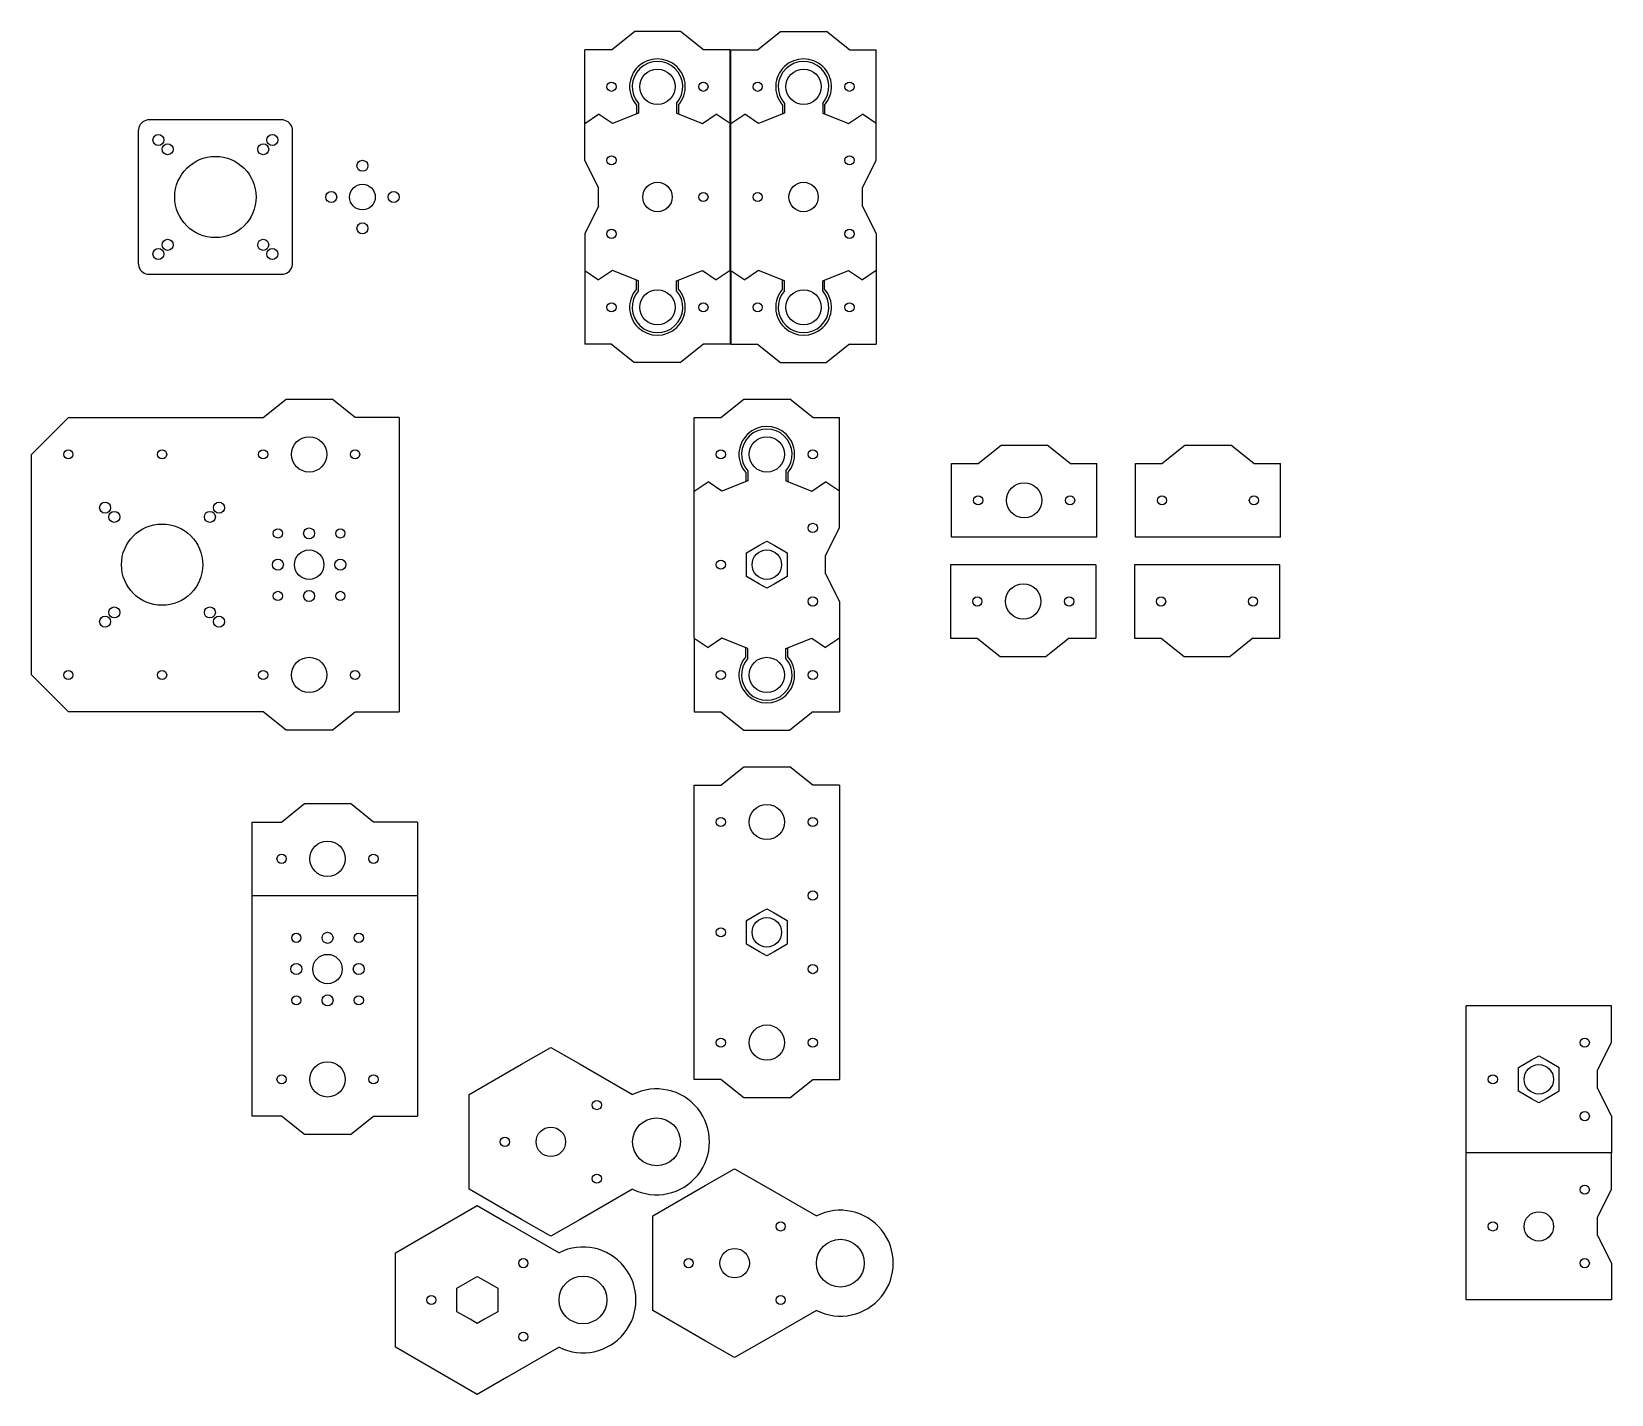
# Model space of a CAD drawing. Extents: x -50 to 380, y -326 to 45.
import ezdxf

# ---------------------------------------------------------------- set-up
doc = ezdxf.new("R2010")
doc.units = 0
doc.header["$MEASUREMENT"] = 0
doc.layers.get('0').update_dxf_attribs({"true_color": 0xffffff})

msp = doc.modelspace()

# ---------------------------------------------------------------- linework, layer by layer
for p, q in [((107.75, 40), (114, 45)), ((126.5, 45), (114, 45)), ((132.75, 40), (126.5, 45)), ((147.5, 40), (153.75, 45)), ((153.75, 45), (166.25, 45)), ((172.5, 40), (166.25, 45)), ((100.5, 20), (100.5, 40)), ((107.75, 40), (100.5, 40)), ((140, 40), (132.75, 40)), ((140, 20), (140, 40)), ((140.25, 20), (140.25, 40)), ((140.25, 40), (147.5, 40)), ((172.5, 40), (179.75, 40)), ((179.75, 20), (179.75, 40)), ((100.5, 20), (104.25, 22.5)), ((108, 20), (104.25, 22.5)), ((115.05, 22.79), (108, 20)), ((114.53, 25.03), (114.53, 22.58)), ((115.05, 25.48), (115.05, 22.79)), ((125.45, 25.48), (125.45, 22.79)), ((125.45, 22.79), (132.5, 20)), ((125.97, 25.03), (125.97, 22.58)), ((132.5, 20), (136.25, 22.5)), ((140, 20), (136.25, 22.5)), ((140.25, 20), (144, 22.5)), ((147.75, 20), (144, 22.5)), ((154.8, 22.79), (147.75, 20)), ((154.28, 25.03), (154.28, 22.58)), ((154.8, 25.48), (154.8, 22.79)), ((165.2, 25.48), (165.2, 22.79)), ((165.2, 22.79), (172.25, 20)), ((165.72, 25.03), (165.72, 22.58)), ((172.25, 20), (176, 22.5)), ((179.75, 20), (176, 22.5)), ((-20.96, 18.47), (-21, 18)), ((-21, 18), (-21, -18)), ((-20.85, 18.93), (-20.96, 18.47)), ((-20.67, 19.36), (-20.85, 18.93)), ((-20.43, 19.76), (-20.67, 19.36)), ((-20.12, 20.12), (-20.43, 19.76)), ((-19.76, 20.43), (-20.12, 20.12)), ((-19.36, 20.67), (-19.76, 20.43)), ((-18.93, 20.85), (-19.36, 20.67)), ((-18.47, 20.96), (-18.93, 20.85)), ((-18, 21), (-18.47, 20.96)), ((18, 21), (-18, 21)), ((18.47, 20.96), (18, 21)), ((18.93, 20.85), (18.47, 20.96)), ((19.36, 20.67), (18.93, 20.85)), ((19.76, 20.43), (19.36, 20.67)), ((20.12, 20.12), (19.76, 20.43)), ((20.43, 19.76), (20.12, 20.12)), ((20.67, 19.36), (20.43, 19.76)), ((20.85, 18.93), (20.67, 19.36)), ((20.96, 18.47), (20.85, 18.93)), ((21, 18), (20.96, 18.47)), ((21, -18), (21, 18)), ((100.5, 10), (100.5, 20)), ((140, -20), (140, 20)), ((140.25, -20), (140.25, 20)), ((179.75, 10), (179.75, 20)), ((104.25, 2.5), (100.5, 10)), ((176, 2.5), (179.75, 10)), ((104.25, -2.5), (104.25, 2.5)), ((176, -2.5), (176, 2.5)), ((104.25, -2.5), (100.5, -10)), ((176, -2.5), (179.75, -10)), ((100.5, -10), (100.5, -20)), ((179.75, -10), (179.75, -20)), ((-21, -18), (-20.96, -18.47)), ((-20.96, -18.47), (-20.85, -18.93)), ((-20.85, -18.93), (-20.67, -19.36)), ((-20.67, -19.36), (-20.43, -19.76)), ((-20.43, -19.76), (-20.12, -20.12)), ((-20.12, -20.12), (-19.76, -20.43)), ((-19.76, -20.43), (-19.36, -20.67)), ((-19.36, -20.67), (-18.93, -20.85)), ((-18.93, -20.85), (-18.47, -20.96)), ((-18.47, -20.96), (-18, -21)), ((-18, -21), (18, -21)), ((18, -21), (18.47, -20.96)), ((18.47, -20.96), (18.93, -20.85)), ((18.93, -20.85), (19.36, -20.67)), ((19.36, -20.67), (19.76, -20.43)), ((19.76, -20.43), (20.12, -20.12)), ((20.12, -20.12), (20.43, -19.76)), ((20.43, -19.76), (20.67, -19.36)), ((20.67, -19.36), (20.85, -18.93)), ((20.85, -18.93), (20.96, -18.47)), ((20.96, -18.47), (21, -18)), ((100.5, -20), (104.25, -22.5)), ((100.5, -20), (100.5, -40)), ((108, -20), (104.25, -22.5)), ((115.05, -22.79), (108, -20)), ((125.45, -22.79), (132.5, -20)), ((132.5, -20), (136.25, -22.5)), ((140, -20), (136.25, -22.5)), ((140, -20), (140, -40)), ((140.25, -20), (144, -22.5)), ((140.25, -20), (140.25, -40)), ((147.75, -20), (144, -22.5)), ((154.8, -22.79), (147.75, -20)), ((165.2, -22.79), (172.25, -20)), ((172.25, -20), (176, -22.5)), ((179.75, -20), (176, -22.5)), ((179.75, -20), (179.75, -40)), ((114.53, -25.03), (114.53, -22.58)), ((115.05, -25.48), (115.05, -22.79)), ((125.45, -25.48), (125.45, -22.79)), ((125.97, -25.03), (125.97, -22.58)), ((154.28, -25.03), (154.28, -22.58)), ((154.8, -25.48), (154.8, -22.79)), ((165.2, -25.48), (165.2, -22.79)), ((165.72, -25.03), (165.72, -22.58)), ((107.75, -40), (100.5, -40)), ((107.75, -40), (114, -45)), ((132.75, -40), (126.5, -45)), ((140, -40), (132.75, -40)), ((140.25, -40), (147.5, -40)), ((147.5, -40), (153.75, -45)), ((172.5, -40), (166.25, -45)), ((172.5, -40), (179.75, -40)), ((126.5, -45), (114, -45)), ((153.75, -45), (166.25, -45)), ((13, -60), (19.25, -55)), ((19.25, -55), (31.75, -55)), ((38, -60), (31.75, -55)), ((137.5, -60), (143.75, -55)), ((143.75, -55), (156.25, -55)), ((162.5, -60), (156.25, -55)), ((-50, -70), (-40, -60)), ((-40, -60), (13, -60)), ((50, -60), (38, -60)), ((50, -60), (50, -140)), ((130.25, -80), (130.25, -60)), ((130.25, -60), (137.5, -60)), ((162.5, -60), (169.75, -60)), ((169.75, -80), (169.75, -60)), ((207.5, -72.5), (213.75, -67.5)), ((213.75, -67.5), (226.25, -67.5)), ((232.5, -72.5), (226.25, -67.5)), ((257.5, -72.5), (263.75, -67.5)), ((263.75, -67.5), (276.25, -67.5)), ((282.5, -72.5), (276.25, -67.5)), ((-50, -130), (-50, -70)), ((200.25, -92.5), (200.25, -72.5)), ((200.25, -72.5), (207.5, -72.5)), ((232.5, -72.5), (239.75, -72.5)), ((239.75, -92.5), (239.75, -72.5)), ((250.25, -92.5), (250.25, -72.5)), ((250.25, -72.5), (257.5, -72.5)), ((282.5, -72.5), (289.75, -72.5)), ((289.75, -92.5), (289.75, -72.5)), ((144.8, -77.21), (137.75, -80)), ((144.28, -74.97), (144.28, -77.42)), ((144.8, -74.52), (144.8, -77.21)), ((155.2, -74.52), (155.2, -77.21)), ((155.2, -77.21), (162.25, -80)), ((155.72, -74.97), (155.72, -77.42)), ((130.25, -80), (134, -77.5)), ((130.25, -120), (130.25, -80)), ((137.75, -80), (134, -77.5)), ((162.25, -80), (166, -77.5)), ((169.75, -80), (166, -77.5)), ((169.75, -90), (169.75, -80)), ((166, -97.5), (169.75, -90)), ((148.01, -94.73), (150, -93.58)), ((150, -93.58), (151.99, -94.73)), ((239.75, -92.5), (200.25, -92.5)), ((289.75, -92.5), (250.25, -92.5)), ((144.44, -96.79), (148.01, -94.73)), ((144.44, -103.21), (144.44, -96.79)), ((151.99, -94.73), (155.56, -96.79)), ((155.56, -96.79), (155.56, -103.21)), ((166, -102.5), (166, -97.5)), ((166, -102.5), (169.75, -110)), ((200, -100), (200, -120)), ((239.5, -100), (200, -100)), ((239.5, -100), (239.5, -120)), ((250, -100), (250, -120)), ((289.5, -100), (250, -100)), ((289.5, -100), (289.5, -120)), ((148.01, -105.27), (144.44, -103.21)), ((150, -106.42), (148.01, -105.27)), ((151.99, -105.27), (150, -106.42)), ((155.56, -103.21), (151.99, -105.27)), ((169.75, -110), (169.75, -120)), ((130.25, -120), (134, -122.5)), ((130.25, -120), (130.25, -140)), ((137.75, -120), (134, -122.5)), ((144.8, -122.79), (137.75, -120)), ((155.2, -122.79), (162.25, -120)), ((162.25, -120), (166, -122.5)), ((169.75, -120), (166, -122.5)), ((169.75, -120), (169.75, -140)), ((200, -120), (207.25, -120)), ((207.25, -120), (213.5, -125)), ((232.25, -120), (226, -125)), ((232.25, -120), (239.5, -120)), ((250, -120), (257.25, -120)), ((257.25, -120), (263.5, -125)), ((282.25, -120), (276, -125)), ((282.25, -120), (289.5, -120)), ((144.28, -125.03), (144.28, -122.58)), ((144.8, -125.48), (144.8, -122.79)), ((155.2, -125.48), (155.2, -122.79)), ((155.72, -125.03), (155.72, -122.58)), ((213.5, -125), (226, -125)), ((263.5, -125), (276, -125)), ((-50, -130), (-40, -140)), ((13, -140), (-40, -140)), ((19.25, -145), (13, -140)), ((31.75, -145), (38, -140)), ((38, -140), (50, -140)), ((130.25, -140), (137.5, -140)), ((137.5, -140), (143.75, -145)), ((162.5, -140), (156.25, -145)), ((162.5, -140), (169.75, -140)), ((31.75, -145), (19.25, -145)), ((143.75, -145), (156.25, -145)), ((137.5, -160), (143.75, -155)), ((143.75, -155), (156.25, -155)), ((162.5, -160), (156.25, -155)), ((130.25, -240), (130.25, -160)), ((130.25, -160), (137.5, -160)), ((169.75, -160), (162.5, -160)), ((169.75, -160), (169.75, -240)), ((18, -170), (24.25, -165)), ((24.25, -165), (36.75, -165)), ((43, -170), (36.75, -165)), ((10, -250), (10, -170)), ((10, -170), (18, -170)), ((55, -170), (43, -170)), ((55, -170), (55, -250)), ((10, -190), (55, -190)), ((144.44, -196.79), (148.01, -194.73)), ((144.44, -203.21), (144.44, -196.79)), ((148.01, -194.73), (150, -193.58)), ((150, -193.58), (151.99, -194.73)), ((151.99, -194.73), (155.56, -196.79)), ((155.56, -196.79), (155.56, -203.21)), ((148.01, -205.27), (144.44, -203.21)), ((150, -206.42), (148.01, -205.27)), ((151.99, -205.27), (150, -206.42)), ((155.56, -203.21), (151.99, -205.27)), ((340.25, -260), (340.25, -220)), ((379.75, -220), (340.25, -220)), ((379.75, -230), (379.75, -220)), ((83.27, -235.91), (91.25, -231.31)), ((91.25, -231.31), (99.23, -235.91)), ((376, -237.5), (379.75, -230)), ((69, -244.15), (83.27, -235.91)), ((99.23, -235.91), (113.5, -244.15)), ((354.44, -236.79), (358.01, -234.73)), ((358.01, -234.73), (360, -233.58)), ((360, -233.58), (361.99, -234.73)), ((361.99, -234.73), (365.56, -236.79)), ((137.5, -240), (130.25, -240)), ((143.75, -245), (137.5, -240)), ((156.25, -245), (162.5, -240)), ((162.5, -240), (169.75, -240)), ((354.44, -243.21), (354.44, -236.79)), ((365.56, -243.21), (365.56, -236.79)), ((376, -242.5), (376, -237.5)), ((69, -269.85), (69, -244.15)), ((358.01, -245.27), (354.44, -243.21)), ((365.56, -243.21), (361.99, -245.27)), ((376, -242.5), (379.75, -250)), ((156.25, -245), (143.75, -245)), ((360, -246.42), (358.01, -245.27)), ((361.99, -245.27), (360, -246.42)), ((18, -250), (10, -250)), ((24.25, -255), (18, -250)), ((36.75, -255), (43, -250)), ((43, -250), (55, -250)), ((379.75, -250), (379.75, -260)), ((36.75, -255), (24.25, -255)), ((340.25, -300), (340.25, -260)), ((379.75, -260), (340.25, -260)), ((379.75, -260), (340.25, -260)), ((379.75, -270), (379.75, -260)), ((133.27, -268.91), (141.25, -264.31)), ((141.25, -264.31), (149.23, -268.91)), ((83.27, -278.09), (69, -269.85)), ((113.5, -269.85), (99.23, -278.09)), ((119, -277.15), (133.27, -268.91)), ((149.23, -268.91), (163.5, -277.15)), ((376, -277.5), (379.75, -270)), ((63.27, -278.91), (71.25, -274.31)), ((71.25, -274.31), (79.23, -278.91)), ((49, -287.15), (63.27, -278.91)), ((79.23, -278.91), (93.5, -287.15)), ((91.25, -282.69), (83.27, -278.09)), ((99.23, -278.09), (91.25, -282.69)), ((119, -302.85), (119, -277.15)), ((376, -282.5), (376, -277.5)), ((376, -282.5), (379.75, -290)), ((49, -312.85), (49, -287.15)), ((379.75, -290), (379.75, -300)), ((65.69, -296.79), (69.26, -294.73)), ((69.26, -294.73), (71.25, -293.58)), ((71.25, -293.58), (73.24, -294.73)), ((73.24, -294.73), (76.81, -296.79)), ((65.69, -303.21), (65.69, -296.79)), ((76.81, -296.79), (76.81, -303.21)), ((379.75, -300), (340.25, -300)), ((69.26, -305.27), (65.69, -303.21)), ((76.81, -303.21), (73.24, -305.27)), ((133.27, -311.09), (119, -302.85)), ((163.5, -302.85), (149.23, -311.09)), ((71.25, -306.42), (69.26, -305.27)), ((73.24, -305.27), (71.25, -306.42)), ((63.27, -321.09), (49, -312.85)), ((93.5, -312.85), (79.23, -321.09)), ((141.25, -315.69), (133.27, -311.09)), ((149.23, -311.09), (141.25, -315.69)), ((71.25, -325.69), (63.27, -321.09)), ((79.23, -321.09), (71.25, -325.69))]:
    msp.add_line(p, q)
at = {"color": 3, "true_color": 0x00ff00}
for centre, radius in [((120.25, 30), 4.8), ((160, 30), 4.8), ((107.75, 30), 1.25), ((132.75, 30), 1.25), ((147.5, 30), 1.25), ((172.5, 30), 1.25), ((107.75, 10), 1.25), ((172.5, 10), 1.25), ((120.25, 0), 4), ((132.75, 0), 1.25), ((147.5, 0), 1.25), ((160, 0), 4), ((107.75, -10), 1.25), ((172.5, -10), 1.25), ((120.25, -30), 4.8), ((160, -30), 4.8), ((107.75, -30), 1.25), ((132.75, -30), 1.25), ((147.5, -30), 1.25), ((172.5, -30), 1.25), ((-40, -70), 1.25), ((-14.5, -70), 1.25), ((13, -70), 1.25), ((25.5, -70), 4.8), ((38, -70), 1.25), ((137.5, -70), 1.25), ((150, -70), 4.8), ((162.5, -70), 1.25), ((207.5, -82.5), 1.25), ((220, -82.5), 4.8), ((232.5, -82.5), 1.25), ((257.5, -82.5), 1.25), ((282.5, -82.5), 1.25), ((-30, -84.5), 1.5), ((-27.5, -87), 1.5), ((-1.5, -87), 1.5), ((1, -84.5), 1.5), ((-14.5, -100), 11.05), ((25.5, -91.5), 1.5), ((162.5, -90), 1.25), ((17, -91.5), 1.25), ((34, -91.5), 1.25), ((17, -100), 1.5), ((25.5, -100), 4), ((34, -100), 1.5), ((137.5, -100), 1.25), ((150, -100), 4), ((17, -108.5), 1.25), ((25.5, -108.5), 1.5), ((34, -108.5), 1.25), ((219.75, -110), 4.8), ((-27.5, -113), 1.5), ((-1.5, -113), 1.5), ((162.5, -110), 1.25), ((207.25, -110), 1.25), ((232.25, -110), 1.25), ((257.25, -110), 1.25), ((282.25, -110), 1.25), ((-30, -115.5), 1.5), ((1, -115.5), 1.5), ((-40, -130), 1.25), ((-14.5, -130), 1.25), ((13, -130), 1.25), ((25.5, -130), 4.8), ((38, -130), 1.25), ((137.5, -130), 1.25), ((150, -130), 4.8), ((162.5, -130), 1.25), ((150, -170), 4.8), ((137.5, -170), 1.25), ((162.5, -170), 1.25), ((30.5, -180), 4.8), ((18, -180), 1.25), ((43, -180), 1.25), ((162.5, -190), 1.25), ((150, -200), 4), ((22, -201.5), 1.25), ((30.5, -201.5), 1.5), ((39, -201.5), 1.25), ((137.5, -200), 1.25), ((30.5, -210), 4), ((22, -210), 1.5), ((39, -210), 1.5), ((162.5, -210), 1.25), ((22, -218.5), 1.25), ((30.5, -218.5), 1.5), ((39, -218.5), 1.25), ((150, -230), 4.8), ((137.5, -230), 1.25), ((162.5, -230), 1.25), ((372.5, -230), 1.25), ((30.5, -240), 4.8), ((360, -240), 4), ((18, -240), 1.25), ((43, -240), 1.25), ((347.5, -240), 1.25), ((103.75, -247), 1.25), ((372.5, -250), 1.25), ((91.25, -257), 4), ((78.75, -257), 1.25), ((103.75, -267), 1.25), ((372.5, -270), 1.25), ((153.75, -280), 1.25), ((347.5, -280), 1.25), ((360, -280), 4), ((141.25, -290), 4), ((83.75, -290), 1.25), ((128.75, -290), 1.25), ((372.5, -290), 1.25), ((58.75, -300), 1.25), ((153.75, -300), 1.25), ((83.75, -310), 1.25)]:
    msp.add_circle(centre, radius, dxfattribs=at)
for centre, radius in [((-15.5, 15.5), 1.5), ((-13, 13), 1.5), ((13, 13), 1.5), ((15.5, 15.5), 1.5), ((0, 0), 11.05), ((40, 8.5), 1.5), ((31.5, 0), 1.5), ((40, 0), 3.5), ((48.5, 0), 1.5), ((40, -8.5), 1.5), ((-13, -13), 1.5), ((13, -13), 1.5), ((-15.5, -15.5), 1.5), ((15.5, -15.5), 1.5), ((120, -257), 6.5), ((170, -290), 6.5), ((100, -300), 6.5)]:
    msp.add_circle(centre, radius)
for centre, radius, start, end in [((120.25, 30), 7.58, 319.0007, 220.9993), ((120.25, 30), 6.89, 319.0007, 220.9993), ((160, 30), 7.58, 319.0007, 220.9993), ((160, 30), 6.89, 319.0007, 220.9993), ((120.25, -30), 7.58, 139.0007, 40.9993), ((120.25, -30), 6.89, 139.0007, 40.9993), ((160, -30), 7.58, 139.0007, 40.9993), ((160, -30), 6.89, 139.0007, 40.9993), ((150, -70), 7.58, 319.0007, 220.9993), ((150, -70), 6.89, 319.0007, 220.9993), ((150, -130), 7.58, 139.0007, 40.9993), ((150, -130), 6.89, 139.0007, 40.9993), ((120, -257), 14.4, 243.1612, 116.8388), ((170, -290), 14.4, 243.1612, 116.8388), ((100, -300), 14.4, 243.1612, 116.8388)]:
    msp.add_arc(centre, radius, start, end)

doc.saveas('drawing.dxf')
